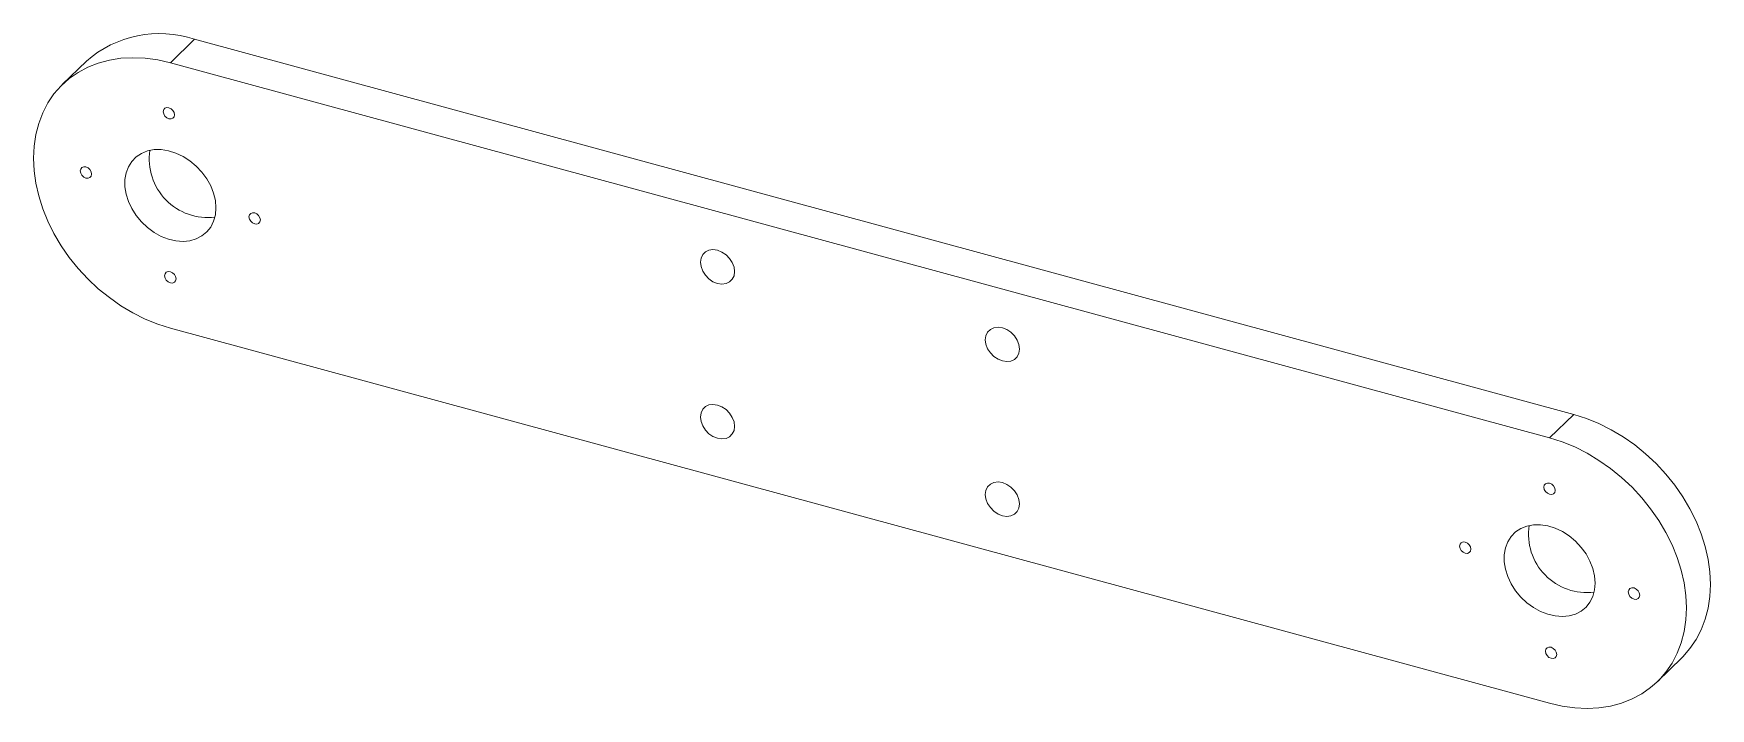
# Model space of a CAD drawing. Header units: millimetres. Extents: x -2 to 128, y -34 to 18.
import ezdxf

# ---------------------------------------------------------------- set-up
doc = ezdxf.new("R2010")
doc.units = ezdxf.units.MM

msp = doc.modelspace()

# ---------------------------------------------------------------- linework, layer by layer
at = {"color": 7, "linetype": 'Continuous', "lineweight": 15}
for p, q in [((8.75, 15.87), (10.61, 17.69)), ((117.63, -11.4), (10.61, 17.69)), ((2.23, 15.99), (0.36, 14.17)), ((115.76, -13.22), (8.75, 15.87)), ((8.75, -4.71), (115.76, -33.79)), ((115.76, -13.22), (117.63, -11.4)), ((124.14, -32.09), (126.01, -30.27))]:
    msp.add_line(p, q, dxfattribs=at)
at = {"color": 7, "linetype": 'Continuous', "lineweight": 15, "flags": 128}
for points in [[(8.75, 15.87), (7.77, 16.09), (6.8, 16.22), (5.84, 16.26), (4.91, 16.21), (4.02, 16.07), (3.16, 15.84), (2.35, 15.53), (1.6, 15.12), (0.9, 14.64), (0.28, 14.08), (-0.28, 13.45), (-0.75, 12.75), (-1.15, 11.98), (-1.46, 11.17), (-1.69, 10.3), (-1.82, 9.4), (-1.87, 8.46), (-1.82, 7.5), (-1.69, 6.52), (-1.46, 5.54), (-1.15, 4.55), (-0.75, 3.58), (-0.28, 2.62), (0.28, 1.68), (0.9, 0.78), (1.6, -0.08), (2.35, -0.89), (3.16, -1.65), (4.02, -2.34), (4.91, -2.97), (5.84, -3.52), (6.8, -4), (7.77, -4.4), (8.75, -4.71)], [(9.08, 11.83), (9.05, 12), (8.95, 12.17), (8.81, 12.3), (8.64, 12.38), (8.47, 12.39), (8.33, 12.34), (8.23, 12.23), (8.2, 12.07), (8.23, 11.9), (8.33, 11.73), (8.47, 11.6), (8.64, 11.52), (8.81, 11.51), (8.95, 11.56), (9.05, 11.68), (9.08, 11.83)], [(12.28, 4.62), (12.24, 5.18), (12.1, 5.75), (11.88, 6.32), (11.57, 6.87), (11.2, 7.39), (10.76, 7.86), (10.26, 8.27), (9.73, 8.61), (9.17, 8.87), (8.6, 9.04), (8.04, 9.13), (7.49, 9.13), (6.98, 9.03), (6.51, 8.84), (6.1, 8.57), (5.76, 8.22), (5.49, 7.81), (5.31, 7.33), (5.22, 6.81), (5.22, 6.26), (5.31, 5.69), (5.49, 5.12), (5.76, 4.56), (6.1, 4.03), (6.51, 3.53), (6.98, 3.09), (7.49, 2.71), (8.04, 2.41), (8.6, 2.19), (9.17, 2.06), (9.73, 2.02), (10.26, 2.07), (10.76, 2.21), (11.2, 2.44), (11.57, 2.75), (11.88, 3.13), (12.1, 3.58), (12.24, 4.08), (12.28, 4.62)], [(2.64, 7.24), (2.61, 7.41), (2.51, 7.58), (2.37, 7.71), (2.2, 7.79), (2.03, 7.8), (1.89, 7.75), (1.79, 7.63), (1.76, 7.48), (1.79, 7.31), (1.89, 7.14), (2.03, 7.01), (2.2, 6.93), (2.37, 6.92), (2.51, 6.97), (2.61, 7.08), (2.64, 7.24)], [(15.73, 3.68), (15.7, 3.85), (15.6, 4.02), (15.46, 4.15), (15.29, 4.23), (15.12, 4.24), (14.98, 4.19), (14.88, 4.08), (14.85, 3.92), (14.88, 3.75), (14.98, 3.58), (15.12, 3.45), (15.29, 3.37), (15.46, 3.36), (15.6, 3.41), (15.7, 3.53), (15.73, 3.68)], [(52.52, -0.32), (52.48, 0.03), (52.35, 0.37), (52.14, 0.7), (51.86, 0.98), (51.54, 1.19), (51.2, 1.33), (50.85, 1.38), (50.53, 1.34), (50.26, 1.21), (50.05, 1), (49.92, 0.72), (49.87, 0.4), (49.92, 0.06), (50.05, -0.29), (50.26, -0.61), (50.53, -0.89), (50.85, -1.11), (51.2, -1.24), (51.54, -1.29), (51.86, -1.25), (52.14, -1.12), (52.35, -0.91), (52.48, -0.64), (52.52, -0.32)], [(9.19, -0.88), (9.15, -0.71), (9.06, -0.55), (8.92, -0.41), (8.75, -0.33), (8.58, -0.32), (8.43, -0.38), (8.34, -0.49), (8.3, -0.64), (8.34, -0.82), (8.43, -0.98), (8.58, -1.11), (8.75, -1.19), (8.92, -1.21), (9.06, -1.15), (9.15, -1.04), (9.19, -0.88)], [(74.64, -6.33), (74.59, -5.98), (74.46, -5.64), (74.25, -5.31), (73.97, -5.03), (73.65, -4.82), (73.31, -4.68), (72.97, -4.63), (72.65, -4.67), (72.37, -4.8), (72.16, -5.01), (72.03, -5.29), (71.98, -5.61), (72.03, -5.95), (72.16, -6.3), (72.37, -6.62), (72.65, -6.9), (72.97, -7.12), (73.31, -7.25), (73.65, -7.3), (73.97, -7.26), (74.25, -7.13), (74.46, -6.92), (74.59, -6.65), (74.64, -6.33)], [(52.52, -12.32), (52.48, -11.97), (52.35, -11.63), (52.14, -11.3), (51.86, -11.02), (51.54, -10.81), (51.2, -10.67), (50.85, -10.62), (50.53, -10.66), (50.26, -10.79), (50.05, -11), (49.92, -11.28), (49.87, -11.6), (49.92, -11.94), (50.05, -12.29), (50.26, -12.61), (50.53, -12.89), (50.85, -13.11), (51.2, -13.24), (51.54, -13.29), (51.86, -13.25), (52.14, -13.12), (52.35, -12.91), (52.48, -12.64), (52.52, -12.32)], [(126.01, -30.27), (126.1, -30.18), (126.65, -29.55), (127.13, -28.85), (127.52, -28.09), (127.84, -27.27), (128.06, -26.41), (128.2, -25.5), (128.24, -24.57), (128.2, -23.61), (128.06, -22.63), (127.84, -21.64), (127.52, -20.66), (127.13, -19.68), (126.65, -18.72), (126.1, -17.79), (125.47, -16.88), (124.78, -16.02), (124.02, -15.21), (123.21, -14.46), (122.36, -13.76), (121.46, -13.13), (120.53, -12.58), (119.58, -12.1), (118.61, -11.71), (117.63, -11.4)], [(115.76, -33.79), (116.74, -34.01), (117.71, -34.15), (118.67, -34.19), (119.59, -34.14), (120.49, -34), (121.35, -33.77), (122.16, -33.45), (122.91, -33.05), (123.6, -32.57), (124.23, -32.01), (124.78, -31.37), (125.26, -30.67), (125.66, -29.91), (125.97, -29.09), (126.19, -28.23), (126.33, -27.33), (126.37, -26.39), (126.33, -25.43), (126.19, -24.45), (125.97, -23.46), (125.66, -22.48), (125.26, -21.5), (124.78, -20.54), (124.23, -19.61), (123.6, -18.71), (122.91, -17.85), (122.16, -17.03), (121.35, -16.28), (120.49, -15.58), (119.59, -14.96), (118.67, -14.4), (117.71, -13.92), (116.74, -13.53), (115.76, -13.22)], [(74.64, -18.33), (74.59, -17.98), (74.46, -17.64), (74.25, -17.31), (73.97, -17.03), (73.65, -16.82), (73.31, -16.68), (72.97, -16.63), (72.65, -16.67), (72.37, -16.8), (72.16, -17.01), (72.03, -17.29), (71.98, -17.61), (72.03, -17.95), (72.16, -18.3), (72.37, -18.62), (72.65, -18.9), (72.97, -19.12), (73.31, -19.25), (73.65, -19.3), (73.97, -19.26), (74.25, -19.13), (74.46, -18.92), (74.59, -18.65), (74.64, -18.33)], [(116.2, -17.28), (116.17, -17.11), (116.07, -16.94), (115.93, -16.81), (115.76, -16.73), (115.59, -16.72), (115.45, -16.77), (115.35, -16.89), (115.32, -17.04), (115.35, -17.21), (115.45, -17.38), (115.59, -17.51), (115.76, -17.59), (115.93, -17.6), (116.07, -17.55), (116.17, -17.44), (116.2, -17.28)], [(119.3, -24.47), (119.25, -23.9), (119.12, -23.33), (118.89, -22.76), (118.59, -22.21), (118.21, -21.7), (117.77, -21.23), (117.28, -20.82), (116.75, -20.48), (116.19, -20.22), (115.62, -20.04), (115.05, -19.95), (114.51, -19.96), (113.99, -20.05), (113.52, -20.24), (113.11, -20.51), (112.77, -20.86), (112.51, -21.28), (112.33, -21.75), (112.23, -22.27), (112.23, -22.82), (112.33, -23.39), (112.51, -23.96), (112.77, -24.52), (113.11, -25.06), (113.52, -25.55), (113.99, -25.99), (114.51, -26.37), (115.05, -26.67), (115.62, -26.89), (116.19, -27.02), (116.75, -27.07), (117.28, -27.01), (117.77, -26.87), (118.21, -26.64), (118.59, -26.33), (118.89, -25.95), (119.12, -25.5), (119.25, -25), (119.3, -24.47)], [(109.66, -21.85), (109.62, -21.67), (109.53, -21.51), (109.39, -21.38), (109.22, -21.3), (109.05, -21.28), (108.9, -21.34), (108.81, -21.45), (108.77, -21.61), (108.81, -21.78), (108.9, -21.94), (109.05, -22.08), (109.22, -22.15), (109.39, -22.17), (109.53, -22.11), (109.62, -22), (109.66, -21.85)], [(122.75, -25.4), (122.71, -25.23), (122.62, -25.07), (122.47, -24.93), (122.31, -24.85), (122.14, -24.84), (121.99, -24.9), (121.9, -25.01), (121.86, -25.16), (121.9, -25.34), (121.99, -25.5), (122.14, -25.63), (122.31, -25.71), (122.47, -25.73), (122.62, -25.67), (122.71, -25.56), (122.75, -25.4)], [(116.31, -30), (116.28, -29.82), (116.18, -29.66), (116.04, -29.53), (115.87, -29.45), (115.7, -29.43), (115.56, -29.49), (115.46, -29.6), (115.43, -29.76), (115.46, -29.93), (115.56, -30.09), (115.7, -30.23), (115.87, -30.3), (116.04, -30.32), (116.18, -30.26), (116.28, -30.15), (116.31, -30)]]:
    msp.add_lwpolyline(points, dxfattribs=at)
at = {"color": 7, "linetype": 'Continuous', "lineweight": 15}
for centre, radius, start, end in [((7.9, 9.56), 8.57, 71.5263, 131.3838), ((11.65, 8.41), 4.54, 171.5939, 277.0162), ((118.66, -20.67), 4.54, 171.5939, 277.0162)]:
    msp.add_arc(centre, radius, start, end, dxfattribs=at)

doc.saveas('drawing.dxf')
